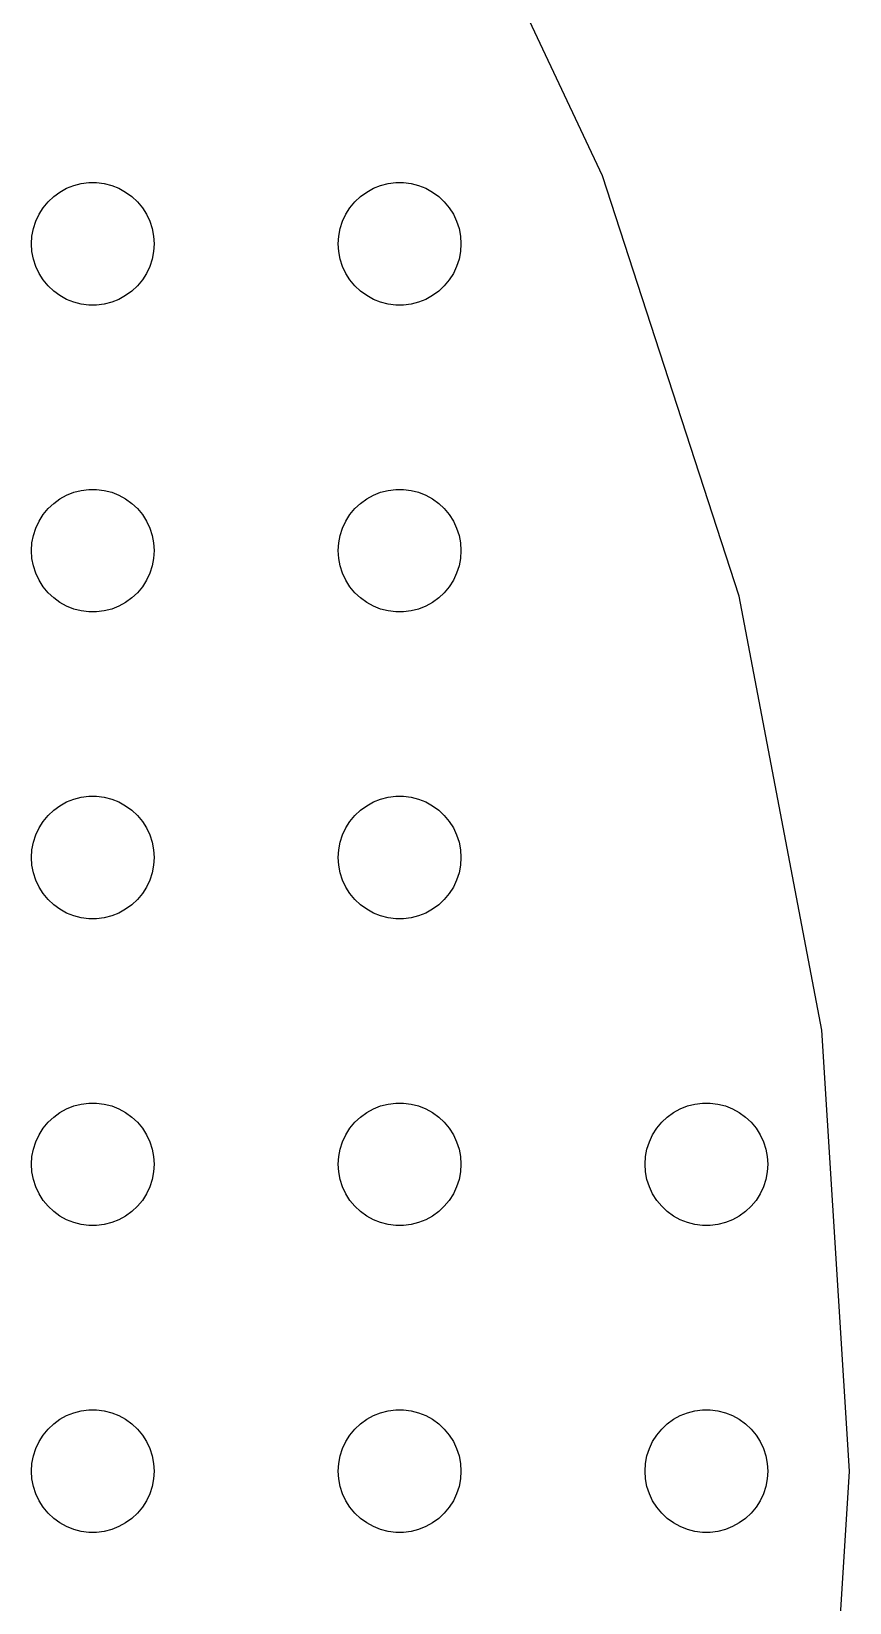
# Model space of a CAD drawing. Header units: metres. Extents: x -172 to 172, y -172 to 172.
# Drawn here: x 132 to 172, y -6.4 to 70.4 of the extents above; entities that cross this region are included whole.
import ezdxf

# ---------------------------------------------------------------- set-up
doc = ezdxf.new("R2010")
doc.units = ezdxf.units.M

msp = doc.modelspace()

# ---------------------------------------------------------------- linework, layer by layer
for p, q in [((159.922, 63.3174), (150.725, 82.8616)), ((134.438, 62.9469), (134.812, 62.9941)), ((134.812, 62.9941), (135.188, 62.9941)), ((135.188, 62.9941), (135.562, 62.9469)), ((149.438, 62.9469), (149.812, 62.9941)), ((149.812, 62.9941), (150.188, 62.9941)), ((150.188, 62.9941), (150.562, 62.9469)), ((166.596, 42.7747), (159.922, 63.3174)), ((132.813, 62.0536), (133.088, 62.3115)), ((133.088, 62.3115), (133.393, 62.533)), ((133.393, 62.533), (133.723, 62.7145)), ((133.723, 62.7145), (134.073, 62.8532)), ((134.073, 62.8532), (134.438, 62.9469)), ((135.562, 62.9469), (135.927, 62.8532)), ((135.927, 62.8532), (136.277, 62.7145)), ((136.277, 62.7145), (136.607, 62.533)), ((136.607, 62.533), (136.912, 62.3115)), ((136.912, 62.3115), (137.187, 62.0536)), ((147.813, 62.0536), (148.088, 62.3115)), ((148.088, 62.3115), (148.393, 62.533)), ((148.393, 62.533), (148.723, 62.7145)), ((148.723, 62.7145), (149.073, 62.8532)), ((149.073, 62.8532), (149.438, 62.9469)), ((150.562, 62.9469), (150.927, 62.8532)), ((150.927, 62.8532), (151.277, 62.7145)), ((151.277, 62.7145), (151.607, 62.533)), ((151.607, 62.533), (151.912, 62.3115)), ((151.912, 62.3115), (152.187, 62.0536)), ((132.371, 61.4453), (132.573, 61.7634)), ((132.573, 61.7634), (132.813, 62.0536)), ((137.187, 62.0536), (137.427, 61.7634)), ((137.427, 61.7634), (137.629, 61.4453)), ((147.371, 61.4453), (147.573, 61.7634)), ((147.573, 61.7634), (147.813, 62.0536)), ((152.187, 62.0536), (152.427, 61.7634)), ((152.427, 61.7634), (152.629, 61.4453)), ((132.024, 60.376), (132.094, 60.7461)), ((132.094, 60.7461), (132.211, 61.1044)), ((132.211, 61.1044), (132.371, 61.4453)), ((137.629, 61.4453), (137.789, 61.1044)), ((137.789, 61.1044), (137.906, 60.7461)), ((137.906, 60.7461), (137.976, 60.376)), ((147.024, 60.376), (147.094, 60.7461)), ((147.094, 60.7461), (147.211, 61.1044)), ((147.211, 61.1044), (147.371, 61.4453)), ((152.629, 61.4453), (152.789, 61.1044)), ((152.789, 61.1044), (152.906, 60.7461)), ((152.906, 60.7461), (152.976, 60.376)), ((132, 60), (132.024, 60.376)), ((132.024, 59.624), (132, 60)), ((137.976, 60.376), (138, 60)), ((138, 60), (137.976, 59.624)), ((147, 60), (147.024, 60.376)), ((147.024, 59.624), (147, 60)), ((152.976, 60.376), (153, 60)), ((153, 60), (152.976, 59.624)), ((132.094, 59.2539), (132.024, 59.624)), ((132.211, 58.8956), (132.094, 59.2539)), ((137.906, 59.2539), (137.789, 58.8956)), ((137.976, 59.624), (137.906, 59.2539)), ((147.094, 59.2539), (147.024, 59.624)), ((147.211, 58.8956), (147.094, 59.2539)), ((152.906, 59.2539), (152.789, 58.8956)), ((152.976, 59.624), (152.906, 59.2539)), ((132.371, 58.5547), (132.211, 58.8956)), ((132.573, 58.2366), (132.371, 58.5547)), ((137.629, 58.5547), (137.427, 58.2366)), ((137.789, 58.8956), (137.629, 58.5547)), ((147.371, 58.5547), (147.211, 58.8956)), ((147.573, 58.2366), (147.371, 58.5547)), ((152.629, 58.5547), (152.427, 58.2366)), ((152.789, 58.8956), (152.629, 58.5547)), ((132.813, 57.9464), (132.573, 58.2366)), ((133.088, 57.6885), (132.813, 57.9464)), ((133.393, 57.467), (133.088, 57.6885)), ((136.912, 57.6885), (136.607, 57.467)), ((137.187, 57.9464), (136.912, 57.6885)), ((137.427, 58.2366), (137.187, 57.9464)), ((147.813, 57.9464), (147.573, 58.2366)), ((148.088, 57.6885), (147.813, 57.9464)), ((148.393, 57.467), (148.088, 57.6885)), ((151.912, 57.6885), (151.607, 57.467)), ((152.187, 57.9464), (151.912, 57.6885)), ((152.427, 58.2366), (152.187, 57.9464)), ((133.723, 57.2855), (133.393, 57.467)), ((134.073, 57.1468), (133.723, 57.2855)), ((134.438, 57.0531), (134.073, 57.1468)), ((134.812, 57.0059), (134.438, 57.0531)), ((135.188, 57.0059), (134.812, 57.0059)), ((135.562, 57.0531), (135.188, 57.0059)), ((135.927, 57.1468), (135.562, 57.0531)), ((136.277, 57.2855), (135.927, 57.1468)), ((136.607, 57.467), (136.277, 57.2855)), ((148.723, 57.2855), (148.393, 57.467)), ((149.073, 57.1468), (148.723, 57.2855)), ((149.438, 57.0531), (149.073, 57.1468)), ((149.812, 57.0059), (149.438, 57.0531)), ((150.188, 57.0059), (149.812, 57.0059)), ((150.562, 57.0531), (150.188, 57.0059)), ((150.927, 57.1468), (150.562, 57.0531)), ((151.277, 57.2855), (150.927, 57.1468)), ((151.607, 57.467), (151.277, 57.2855)), ((133.393, 47.533), (133.723, 47.7145)), ((133.723, 47.7145), (134.073, 47.8532)), ((134.073, 47.8532), (134.438, 47.9469)), ((134.438, 47.9469), (134.812, 47.9941)), ((134.812, 47.9941), (135.188, 47.9941)), ((135.188, 47.9941), (135.562, 47.9469)), ((135.562, 47.9469), (135.927, 47.8532)), ((135.927, 47.8532), (136.277, 47.7145)), ((136.277, 47.7145), (136.607, 47.533)), ((148.393, 47.533), (148.723, 47.7145)), ((148.723, 47.7145), (149.073, 47.8532)), ((149.073, 47.8532), (149.438, 47.9469)), ((149.438, 47.9469), (149.812, 47.9941)), ((149.812, 47.9941), (150.188, 47.9941)), ((150.188, 47.9941), (150.562, 47.9469)), ((150.562, 47.9469), (150.927, 47.8532)), ((150.927, 47.8532), (151.277, 47.7145)), ((151.277, 47.7145), (151.607, 47.533)), ((132.573, 46.7634), (132.813, 47.0536)), ((132.813, 47.0536), (133.088, 47.3115)), ((133.088, 47.3115), (133.393, 47.533)), ((136.607, 47.533), (136.912, 47.3115)), ((136.912, 47.3115), (137.187, 47.0536)), ((137.187, 47.0536), (137.427, 46.7634)), ((147.573, 46.7634), (147.813, 47.0536)), ((147.813, 47.0536), (148.088, 47.3115)), ((148.088, 47.3115), (148.393, 47.533)), ((151.607, 47.533), (151.912, 47.3115)), ((151.912, 47.3115), (152.187, 47.0536)), ((152.187, 47.0536), (152.427, 46.7634)), ((132.094, 45.7461), (132.211, 46.1044)), ((132.211, 46.1044), (132.371, 46.4453)), ((132.371, 46.4453), (132.573, 46.7634)), ((137.427, 46.7634), (137.629, 46.4453)), ((137.629, 46.4453), (137.789, 46.1044)), ((137.789, 46.1044), (137.906, 45.7461)), ((147.094, 45.7461), (147.211, 46.1044)), ((147.211, 46.1044), (147.371, 46.4453)), ((147.371, 46.4453), (147.573, 46.7634)), ((152.427, 46.7634), (152.629, 46.4453)), ((152.629, 46.4453), (152.789, 46.1044)), ((152.789, 46.1044), (152.906, 45.7461)), ((132, 45), (132.024, 45.376)), ((132.024, 45.376), (132.094, 45.7461)), ((137.906, 45.7461), (137.976, 45.376)), ((137.976, 45.376), (138, 45)), ((147, 45), (147.024, 45.376)), ((147.024, 45.376), (147.094, 45.7461)), ((152.906, 45.7461), (152.976, 45.376)), ((152.976, 45.376), (153, 45)), ((132.024, 44.624), (132, 45)), ((132.094, 44.2539), (132.024, 44.624)), ((137.976, 44.624), (137.906, 44.2539)), ((138, 45), (137.976, 44.624)), ((147.024, 44.624), (147, 45)), ((147.094, 44.2539), (147.024, 44.624)), ((152.976, 44.624), (152.906, 44.2539)), ((153, 45), (152.976, 44.624)), ((132.211, 43.8956), (132.094, 44.2539)), ((132.371, 43.5547), (132.211, 43.8956)), ((137.789, 43.8956), (137.629, 43.5547)), ((137.906, 44.2539), (137.789, 43.8956)), ((147.211, 43.8956), (147.094, 44.2539)), ((147.371, 43.5547), (147.211, 43.8956)), ((152.789, 43.8956), (152.629, 43.5547)), ((152.906, 44.2539), (152.789, 43.8956)), ((132.573, 43.2366), (132.371, 43.5547)), ((132.813, 42.9464), (132.573, 43.2366)), ((137.427, 43.2366), (137.187, 42.9464)), ((137.629, 43.5547), (137.427, 43.2366)), ((147.573, 43.2366), (147.371, 43.5547)), ((147.813, 42.9464), (147.573, 43.2366)), ((152.427, 43.2366), (152.187, 42.9464)), ((152.629, 43.5547), (152.427, 43.2366)), ((133.088, 42.6885), (132.813, 42.9464)), ((133.393, 42.467), (133.088, 42.6885)), ((133.723, 42.2855), (133.393, 42.467)), ((134.073, 42.1468), (133.723, 42.2855)), ((136.277, 42.2855), (135.927, 42.1468)), ((136.607, 42.467), (136.277, 42.2855)), ((136.912, 42.6885), (136.607, 42.467)), ((137.187, 42.9464), (136.912, 42.6885)), ((148.088, 42.6885), (147.813, 42.9464)), ((148.393, 42.467), (148.088, 42.6885)), ((148.723, 42.2855), (148.393, 42.467)), ((149.073, 42.1468), (148.723, 42.2855)), ((151.277, 42.2855), (150.927, 42.1468)), ((151.607, 42.467), (151.277, 42.2855)), ((151.912, 42.6885), (151.607, 42.467)), ((152.187, 42.9464), (151.912, 42.6885)), ((170.644, 21.5573), (166.596, 42.7747)), ((134.438, 42.0531), (134.073, 42.1468)), ((134.812, 42.0059), (134.438, 42.0531)), ((135.188, 42.0059), (134.812, 42.0059)), ((135.562, 42.0531), (135.188, 42.0059)), ((135.927, 42.1468), (135.562, 42.0531)), ((149.438, 42.0531), (149.073, 42.1468)), ((149.812, 42.0059), (149.438, 42.0531)), ((150.188, 42.0059), (149.812, 42.0059)), ((150.562, 42.0531), (150.188, 42.0059)), ((150.927, 42.1468), (150.562, 42.0531)), ((132.813, 32.0536), (133.088, 32.3115)), ((133.088, 32.3115), (133.393, 32.533)), ((133.393, 32.533), (133.723, 32.7145)), ((133.723, 32.7145), (134.073, 32.8532)), ((134.073, 32.8532), (134.438, 32.9469)), ((134.438, 32.9469), (134.812, 32.9941)), ((134.812, 32.9941), (135.188, 32.9941)), ((135.188, 32.9941), (135.562, 32.9469)), ((135.562, 32.9469), (135.927, 32.8532)), ((135.927, 32.8532), (136.277, 32.7145)), ((136.277, 32.7145), (136.607, 32.533)), ((136.607, 32.533), (136.912, 32.3115)), ((136.912, 32.3115), (137.187, 32.0536)), ((147.813, 32.0536), (148.088, 32.3115)), ((148.088, 32.3115), (148.393, 32.533)), ((148.393, 32.533), (148.723, 32.7145)), ((148.723, 32.7145), (149.073, 32.8532)), ((149.073, 32.8532), (149.438, 32.9469)), ((149.438, 32.9469), (149.812, 32.9941)), ((149.812, 32.9941), (150.188, 32.9941)), ((150.188, 32.9941), (150.562, 32.9469)), ((150.562, 32.9469), (150.927, 32.8532)), ((150.927, 32.8532), (151.277, 32.7145)), ((151.277, 32.7145), (151.607, 32.533)), ((151.607, 32.533), (151.912, 32.3115)), ((151.912, 32.3115), (152.187, 32.0536)), ((132.371, 31.4453), (132.573, 31.7634)), ((132.573, 31.7634), (132.813, 32.0536)), ((137.187, 32.0536), (137.427, 31.7634)), ((137.427, 31.7634), (137.629, 31.4453)), ((147.371, 31.4453), (147.573, 31.7634)), ((147.573, 31.7634), (147.813, 32.0536)), ((152.187, 32.0536), (152.427, 31.7634)), ((152.427, 31.7634), (152.629, 31.4453)), ((132.024, 30.376), (132.094, 30.7461)), ((132.094, 30.7461), (132.211, 31.1044)), ((132.211, 31.1044), (132.371, 31.4453)), ((137.629, 31.4453), (137.789, 31.1044)), ((137.789, 31.1044), (137.906, 30.7461)), ((137.906, 30.7461), (137.976, 30.376)), ((147.024, 30.376), (147.094, 30.7461)), ((147.094, 30.7461), (147.211, 31.1044)), ((147.211, 31.1044), (147.371, 31.4453)), ((152.629, 31.4453), (152.789, 31.1044)), ((152.789, 31.1044), (152.906, 30.7461)), ((152.906, 30.7461), (152.976, 30.376)), ((132, 30), (132.024, 30.376)), ((132.024, 29.624), (132, 30)), ((137.976, 30.376), (138, 30)), ((138, 30), (137.976, 29.624)), ((147, 30), (147.024, 30.376)), ((147.024, 29.624), (147, 30)), ((152.976, 30.376), (153, 30)), ((153, 30), (152.976, 29.624)), ((132.094, 29.2539), (132.024, 29.624)), ((132.211, 28.8956), (132.094, 29.2539)), ((137.906, 29.2539), (137.789, 28.8956)), ((137.976, 29.624), (137.906, 29.2539)), ((147.094, 29.2539), (147.024, 29.624)), ((147.211, 28.8956), (147.094, 29.2539)), ((152.906, 29.2539), (152.789, 28.8956)), ((152.976, 29.624), (152.906, 29.2539)), ((132.371, 28.5547), (132.211, 28.8956)), ((132.573, 28.2366), (132.371, 28.5547)), ((137.629, 28.5547), (137.427, 28.2366)), ((137.789, 28.8956), (137.629, 28.5547)), ((147.371, 28.5547), (147.211, 28.8956)), ((147.573, 28.2366), (147.371, 28.5547)), ((152.629, 28.5547), (152.427, 28.2366)), ((152.789, 28.8956), (152.629, 28.5547)), ((132.813, 27.9464), (132.573, 28.2366)), ((133.088, 27.6884), (132.813, 27.9464)), ((133.393, 27.467), (133.088, 27.6884)), ((136.912, 27.6884), (136.607, 27.467)), ((137.187, 27.9464), (136.912, 27.6884)), ((137.427, 28.2366), (137.187, 27.9464)), ((147.813, 27.9464), (147.573, 28.2366)), ((148.088, 27.6884), (147.813, 27.9464)), ((148.393, 27.467), (148.088, 27.6884)), ((151.912, 27.6884), (151.607, 27.467)), ((152.187, 27.9464), (151.912, 27.6884)), ((152.427, 28.2366), (152.187, 27.9464)), ((133.723, 27.2855), (133.393, 27.467)), ((134.073, 27.1468), (133.723, 27.2855)), ((134.438, 27.0531), (134.073, 27.1468)), ((134.812, 27.0059), (134.438, 27.0531)), ((135.188, 27.0059), (134.812, 27.0059)), ((135.562, 27.0531), (135.188, 27.0059)), ((135.927, 27.1468), (135.562, 27.0531)), ((136.277, 27.2855), (135.927, 27.1468)), ((136.607, 27.467), (136.277, 27.2855)), ((148.723, 27.2855), (148.393, 27.467)), ((149.073, 27.1468), (148.723, 27.2855)), ((149.438, 27.0531), (149.073, 27.1468)), ((149.812, 27.0059), (149.438, 27.0531)), ((150.188, 27.0059), (149.812, 27.0059)), ((150.562, 27.0531), (150.188, 27.0059)), ((150.927, 27.1468), (150.562, 27.0531)), ((151.277, 27.2855), (150.927, 27.1468)), ((151.607, 27.467), (151.277, 27.2855)), ((172, 0), (170.644, 21.5573)), ((133.393, 17.533), (133.723, 17.7145)), ((133.723, 17.7145), (134.073, 17.8532)), ((134.073, 17.8532), (134.438, 17.9469)), ((134.438, 17.9469), (134.812, 17.9941)), ((134.812, 17.9941), (135.188, 17.9941)), ((135.188, 17.9941), (135.562, 17.9469)), ((135.562, 17.9469), (135.927, 17.8532)), ((135.927, 17.8532), (136.277, 17.7145)), ((136.277, 17.7145), (136.607, 17.533)), ((148.393, 17.533), (148.723, 17.7145)), ((148.723, 17.7145), (149.073, 17.8532)), ((149.073, 17.8532), (149.438, 17.9469)), ((149.438, 17.9469), (149.812, 17.9941)), ((149.812, 17.9941), (150.188, 17.9941)), ((150.188, 17.9941), (150.562, 17.9469)), ((150.562, 17.9469), (150.927, 17.8532)), ((150.927, 17.8532), (151.277, 17.7145)), ((151.277, 17.7145), (151.607, 17.533)), ((163.393, 17.533), (163.723, 17.7145)), ((163.723, 17.7145), (164.073, 17.8532)), ((164.073, 17.8532), (164.438, 17.9469)), ((164.438, 17.9469), (164.812, 17.9941)), ((164.812, 17.9941), (165.188, 17.9941)), ((165.188, 17.9941), (165.562, 17.9469)), ((165.562, 17.9469), (165.927, 17.8532)), ((165.927, 17.8532), (166.277, 17.7145)), ((166.277, 17.7145), (166.607, 17.533)), ((132.573, 16.7634), (132.813, 17.0536)), ((132.813, 17.0536), (133.088, 17.3115)), ((133.088, 17.3115), (133.393, 17.533)), ((136.607, 17.533), (136.912, 17.3115)), ((136.912, 17.3115), (137.187, 17.0536)), ((137.187, 17.0536), (137.427, 16.7634)), ((147.573, 16.7634), (147.813, 17.0536)), ((147.813, 17.0536), (148.088, 17.3115)), ((148.088, 17.3115), (148.393, 17.533)), ((151.607, 17.533), (151.912, 17.3115)), ((151.912, 17.3115), (152.187, 17.0536)), ((152.187, 17.0536), (152.427, 16.7634)), ((162.573, 16.7634), (162.813, 17.0536)), ((162.813, 17.0536), (163.088, 17.3115)), ((163.088, 17.3115), (163.393, 17.533)), ((166.607, 17.533), (166.912, 17.3115)), ((166.912, 17.3115), (167.187, 17.0536)), ((167.187, 17.0536), (167.427, 16.7634)), ((132.211, 16.1044), (132.371, 16.4453)), ((132.371, 16.4453), (132.573, 16.7634)), ((137.427, 16.7634), (137.629, 16.4453)), ((137.629, 16.4453), (137.789, 16.1044)), ((147.211, 16.1044), (147.371, 16.4453)), ((147.371, 16.4453), (147.573, 16.7634)), ((152.427, 16.7634), (152.629, 16.4453)), ((152.629, 16.4453), (152.789, 16.1044)), ((162.211, 16.1044), (162.371, 16.4453)), ((162.371, 16.4453), (162.573, 16.7634)), ((167.427, 16.7634), (167.629, 16.4453)), ((167.629, 16.4453), (167.789, 16.1044)), ((132, 15), (132.024, 15.376)), ((132.024, 15.376), (132.094, 15.7461)), ((132.094, 15.7461), (132.211, 16.1044)), ((137.789, 16.1044), (137.906, 15.7461)), ((137.906, 15.7461), (137.976, 15.376)), ((137.976, 15.376), (138, 15)), ((147, 15), (147.024, 15.376)), ((147.024, 15.376), (147.094, 15.7461)), ((147.094, 15.7461), (147.211, 16.1044)), ((152.789, 16.1044), (152.906, 15.7461)), ((152.906, 15.7461), (152.976, 15.376)), ((152.976, 15.376), (153, 15)), ((162, 15), (162.024, 15.376)), ((162.024, 15.376), (162.094, 15.7461)), ((162.094, 15.7461), (162.211, 16.1044)), ((167.789, 16.1044), (167.906, 15.7461)), ((167.906, 15.7461), (167.976, 15.376)), ((167.976, 15.376), (168, 15)), ((132.024, 14.624), (132, 15)), ((132.094, 14.2539), (132.024, 14.624)), ((137.976, 14.624), (137.906, 14.2539)), ((138, 15), (137.976, 14.624)), ((147.024, 14.624), (147, 15)), ((147.094, 14.2539), (147.024, 14.624)), ((152.976, 14.624), (152.906, 14.2539)), ((153, 15), (152.976, 14.624)), ((162.024, 14.624), (162, 15)), ((162.094, 14.2539), (162.024, 14.624)), ((167.976, 14.624), (167.906, 14.2539)), ((168, 15), (167.976, 14.624)), ((132.211, 13.8956), (132.094, 14.2539)), ((132.371, 13.5547), (132.211, 13.8956)), ((137.789, 13.8956), (137.629, 13.5547)), ((137.906, 14.2539), (137.789, 13.8956)), ((147.211, 13.8956), (147.094, 14.2539)), ((147.371, 13.5547), (147.211, 13.8956)), ((152.789, 13.8956), (152.629, 13.5547)), ((152.906, 14.2539), (152.789, 13.8956)), ((162.211, 13.8956), (162.094, 14.2539)), ((162.371, 13.5547), (162.211, 13.8956)), ((167.789, 13.8956), (167.629, 13.5547)), ((167.906, 14.2539), (167.789, 13.8956)), ((132.573, 13.2366), (132.371, 13.5547)), ((132.813, 12.9464), (132.573, 13.2366)), ((137.427, 13.2366), (137.187, 12.9464)), ((137.629, 13.5547), (137.427, 13.2366)), ((147.573, 13.2366), (147.371, 13.5547)), ((147.813, 12.9464), (147.573, 13.2366)), ((152.427, 13.2366), (152.187, 12.9464)), ((152.629, 13.5547), (152.427, 13.2366)), ((162.573, 13.2366), (162.371, 13.5547)), ((162.813, 12.9464), (162.573, 13.2366)), ((167.427, 13.2366), (167.187, 12.9464)), ((167.629, 13.5547), (167.427, 13.2366)), ((133.088, 12.6884), (132.813, 12.9464)), ((133.393, 12.467), (133.088, 12.6884)), ((133.723, 12.2855), (133.393, 12.467)), ((136.607, 12.467), (136.277, 12.2855)), ((136.912, 12.6884), (136.607, 12.467)), ((137.187, 12.9464), (136.912, 12.6884)), ((148.088, 12.6884), (147.813, 12.9464)), ((148.393, 12.467), (148.088, 12.6884)), ((148.723, 12.2855), (148.393, 12.467)), ((151.607, 12.467), (151.277, 12.2855)), ((151.912, 12.6884), (151.607, 12.467)), ((152.187, 12.9464), (151.912, 12.6884)), ((163.088, 12.6884), (162.813, 12.9464)), ((163.393, 12.467), (163.088, 12.6884)), ((163.723, 12.2855), (163.393, 12.467)), ((166.607, 12.467), (166.277, 12.2855)), ((166.912, 12.6884), (166.607, 12.467)), ((167.187, 12.9464), (166.912, 12.6884)), ((134.073, 12.1468), (133.723, 12.2855)), ((134.438, 12.0531), (134.073, 12.1468)), ((134.812, 12.0059), (134.438, 12.0531)), ((135.188, 12.0059), (134.812, 12.0059)), ((135.562, 12.0531), (135.188, 12.0059)), ((135.927, 12.1468), (135.562, 12.0531)), ((136.277, 12.2855), (135.927, 12.1468)), ((149.073, 12.1468), (148.723, 12.2855)), ((149.438, 12.0531), (149.073, 12.1468)), ((149.812, 12.0059), (149.438, 12.0531)), ((150.188, 12.0059), (149.812, 12.0059)), ((150.562, 12.0531), (150.188, 12.0059)), ((150.927, 12.1468), (150.562, 12.0531)), ((151.277, 12.2855), (150.927, 12.1468)), ((164.073, 12.1468), (163.723, 12.2855)), ((164.438, 12.0531), (164.073, 12.1468)), ((164.812, 12.0059), (164.438, 12.0531)), ((165.188, 12.0059), (164.812, 12.0059)), ((165.562, 12.0531), (165.188, 12.0059)), ((165.927, 12.1468), (165.562, 12.0531)), ((166.277, 12.2855), (165.927, 12.1468)), ((132.813, 2.05363), (133.088, 2.31154)), ((133.088, 2.31154), (133.393, 2.53297)), ((133.393, 2.53297), (133.723, 2.71448)), ((133.723, 2.71448), (134.073, 2.85316)), ((134.073, 2.85316), (134.438, 2.94685)), ((134.438, 2.94685), (134.812, 2.99408)), ((134.812, 2.99408), (135.188, 2.99408)), ((135.188, 2.99408), (135.562, 2.94685)), ((135.562, 2.94685), (135.927, 2.85316)), ((135.927, 2.85316), (136.277, 2.71448)), ((136.277, 2.71448), (136.607, 2.53297)), ((136.607, 2.53297), (136.912, 2.31154)), ((136.912, 2.31154), (137.187, 2.05363)), ((147.813, 2.05363), (148.088, 2.31154)), ((148.088, 2.31154), (148.393, 2.53297)), ((148.393, 2.53297), (148.723, 2.71448)), ((148.723, 2.71448), (149.073, 2.85316)), ((149.073, 2.85316), (149.438, 2.94685)), ((149.438, 2.94685), (149.812, 2.99408)), ((149.812, 2.99408), (150.188, 2.99408)), ((150.188, 2.99408), (150.562, 2.94685)), ((150.562, 2.94685), (150.927, 2.85316)), ((150.927, 2.85316), (151.277, 2.71448)), ((151.277, 2.71448), (151.607, 2.53297)), ((151.607, 2.53297), (151.912, 2.31154)), ((151.912, 2.31154), (152.187, 2.05363)), ((162.813, 2.05363), (163.088, 2.31154)), ((163.088, 2.31154), (163.393, 2.53297)), ((163.393, 2.53297), (163.723, 2.71448)), ((163.723, 2.71448), (164.073, 2.85316)), ((164.073, 2.85316), (164.438, 2.94685)), ((164.438, 2.94685), (164.812, 2.99408)), ((164.812, 2.99408), (165.188, 2.99408)), ((165.188, 2.99408), (165.562, 2.94685)), ((165.562, 2.94685), (165.927, 2.85316)), ((165.927, 2.85316), (166.277, 2.71448)), ((166.277, 2.71448), (166.607, 2.53297)), ((166.607, 2.53297), (166.912, 2.31154)), ((166.912, 2.31154), (167.187, 2.05363)), ((132.371, 1.44525), (132.573, 1.76335)), ((132.573, 1.76335), (132.813, 2.05363)), ((137.187, 2.05363), (137.427, 1.76335)), ((137.427, 1.76335), (137.629, 1.44525)), ((147.371, 1.44525), (147.573, 1.76335)), ((147.573, 1.76335), (147.813, 2.05363)), ((152.187, 2.05363), (152.427, 1.76335)), ((152.427, 1.76335), (152.629, 1.44525)), ((162.371, 1.44525), (162.573, 1.76335)), ((162.573, 1.76335), (162.813, 2.05363)), ((167.187, 2.05363), (167.427, 1.76335)), ((167.427, 1.76335), (167.629, 1.44525)), ((132.094, 0.74606), (132.211, 1.10437)), ((132.211, 1.10437), (132.371, 1.44525)), ((137.629, 1.44525), (137.789, 1.10437)), ((137.789, 1.10437), (137.906, 0.74606)), ((147.094, 0.74606), (147.211, 1.10437)), ((147.211, 1.10437), (147.371, 1.44525)), ((152.629, 1.44525), (152.789, 1.10437)), ((152.789, 1.10437), (152.906, 0.74606)), ((162.094, 0.74606), (162.211, 1.10437)), ((162.211, 1.10437), (162.371, 1.44525)), ((167.629, 1.44525), (167.789, 1.10437)), ((167.789, 1.10437), (167.906, 0.74606)), ((132, 0), (132.024, 0.37599)), ((132.024, -0.37599), (132, 0)), ((132.024, 0.37599), (132.094, 0.74606)), ((137.906, 0.74606), (137.976, 0.37599)), ((137.976, 0.37599), (138, 0)), ((138, 0), (137.976, -0.37599)), ((147, 0), (147.024, 0.37599)), ((147.024, -0.37599), (147, 0)), ((147.024, 0.37599), (147.094, 0.74606)), ((152.906, 0.74606), (152.976, 0.37599)), ((152.976, 0.37599), (153, 0)), ((153, 0), (152.976, -0.37599)), ((162, 0), (162.024, 0.37599)), ((162.024, -0.37599), (162, 0)), ((162.024, 0.37599), (162.094, 0.74606)), ((167.906, 0.74606), (167.976, 0.37599)), ((167.976, 0.37599), (168, 0)), ((168, 0), (167.976, -0.37599)), ((170.644, -21.5573), (172, 0)), ((132.094, -0.74606), (132.024, -0.37599)), ((132.211, -1.10437), (132.094, -0.74606)), ((137.906, -0.74606), (137.789, -1.10437)), ((137.976, -0.37599), (137.906, -0.74606)), ((147.094, -0.74606), (147.024, -0.37599)), ((147.211, -1.10437), (147.094, -0.74606)), ((152.906, -0.74606), (152.789, -1.10437)), ((152.976, -0.37599), (152.906, -0.74606)), ((162.094, -0.74606), (162.024, -0.37599)), ((162.211, -1.10437), (162.094, -0.74606)), ((167.906, -0.74606), (167.789, -1.10437)), ((167.976, -0.37599), (167.906, -0.74606)), ((132.371, -1.44525), (132.211, -1.10437)), ((132.573, -1.76335), (132.371, -1.44525)), ((137.629, -1.44525), (137.427, -1.76335)), ((137.789, -1.10437), (137.629, -1.44525)), ((147.371, -1.44525), (147.211, -1.10437)), ((147.573, -1.76335), (147.371, -1.44525)), ((152.629, -1.44525), (152.427, -1.76335)), ((152.789, -1.10437), (152.629, -1.44525)), ((162.371, -1.44525), (162.211, -1.10437)), ((162.573, -1.76335), (162.371, -1.44525)), ((167.629, -1.44525), (167.427, -1.76335)), ((167.789, -1.10437), (167.629, -1.44525)), ((132.813, -2.05363), (132.573, -1.76335)), ((133.088, -2.31154), (132.813, -2.05363)), ((137.187, -2.05363), (136.912, -2.31154)), ((137.427, -1.76335), (137.187, -2.05363)), ((147.813, -2.05363), (147.573, -1.76335)), ((148.088, -2.31154), (147.813, -2.05363)), ((152.187, -2.05363), (151.912, -2.31154)), ((152.427, -1.76335), (152.187, -2.05363)), ((162.813, -2.05363), (162.573, -1.76335)), ((163.088, -2.31154), (162.813, -2.05363)), ((167.187, -2.05363), (166.912, -2.31154)), ((167.427, -1.76335), (167.187, -2.05363)), ((133.393, -2.53297), (133.088, -2.31154)), ((133.723, -2.71448), (133.393, -2.53297)), ((134.073, -2.85316), (133.723, -2.71448)), ((134.438, -2.94685), (134.073, -2.85316)), ((134.812, -2.99408), (134.438, -2.94685)), ((135.188, -2.99408), (134.812, -2.99408)), ((135.562, -2.94685), (135.188, -2.99408)), ((135.927, -2.85316), (135.562, -2.94685)), ((136.277, -2.71448), (135.927, -2.85316)), ((136.607, -2.53297), (136.277, -2.71448)), ((136.912, -2.31154), (136.607, -2.53297)), ((148.393, -2.53297), (148.088, -2.31154)), ((148.723, -2.71448), (148.393, -2.53297)), ((149.073, -2.85316), (148.723, -2.71448)), ((149.438, -2.94685), (149.073, -2.85316)), ((149.812, -2.99408), (149.438, -2.94685)), ((150.188, -2.99408), (149.812, -2.99408)), ((150.562, -2.94685), (150.188, -2.99408)), ((150.927, -2.85316), (150.562, -2.94685)), ((151.277, -2.71448), (150.927, -2.85316)), ((151.607, -2.53297), (151.277, -2.71448)), ((151.912, -2.31154), (151.607, -2.53297)), ((163.393, -2.53297), (163.088, -2.31154)), ((163.723, -2.71448), (163.393, -2.53297)), ((164.073, -2.85316), (163.723, -2.71448)), ((164.438, -2.94685), (164.073, -2.85316)), ((164.812, -2.99408), (164.438, -2.94685)), ((165.188, -2.99408), (164.812, -2.99408)), ((165.562, -2.94685), (165.188, -2.99408)), ((165.927, -2.85316), (165.562, -2.94685)), ((166.277, -2.71448), (165.927, -2.85316)), ((166.607, -2.53297), (166.277, -2.71448)), ((166.912, -2.31154), (166.607, -2.53297))]:
    msp.add_line(p, q)

doc.saveas('drawing.dxf')
